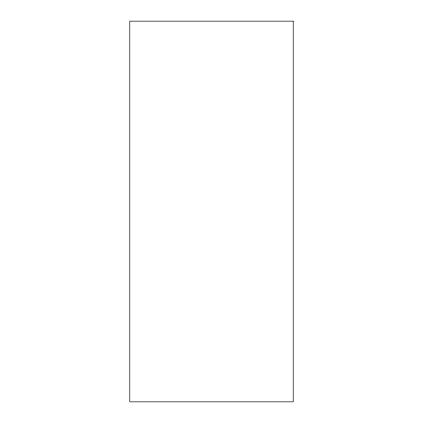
<?xml version="1.0" encoding="UTF-8"?>
<svg xmlns="http://www.w3.org/2000/svg" width="423" height="423" viewBox="0 0 423 423"><rect width="100%" height="100%" fill="white"/><g stroke="black" fill="none" stroke-linecap="round" stroke-linejoin="round"><path stroke-width="0.63" d="M293.208 21.15L129.792 21.15L129.792 401.85L293.208 401.85L293.208 21.15"/></g></svg>
